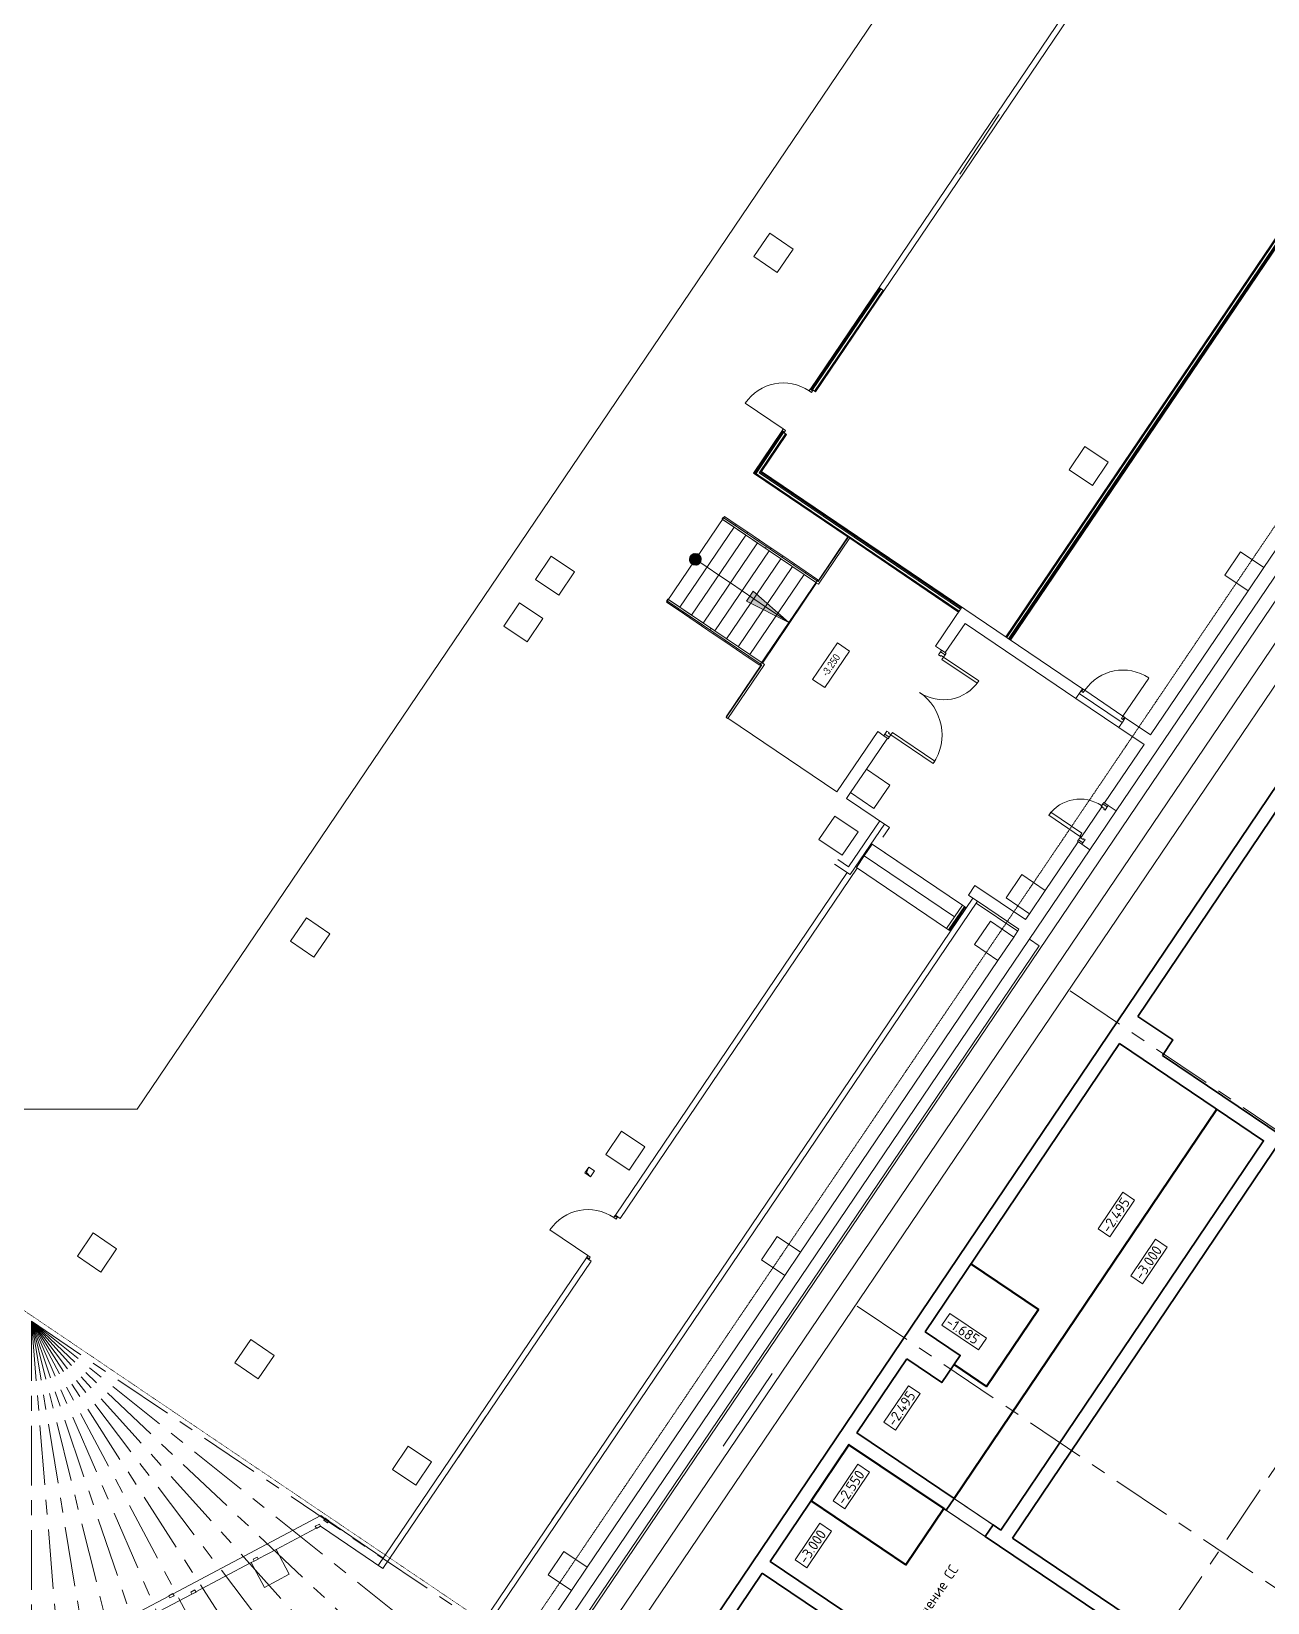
# Model space of a CAD drawing. Header units: millimetres. Extents: x -813692 to 807431, y 0 to 1813163.
# Drawn here: x 1291 to 27606, y 877884 to 911334 of the extents above; entities that cross this region are included whole.
import ezdxf

# ---------------------------------------------------------------- set-up
doc = ezdxf.new("R2010")
doc.units = ezdxf.units.MM
for name, pattern in [('__Линия сетки__ш12_5 п3_0 ш3_0 п3_0_', [21.5, 12.5, -3, 3, -3]), ('KRST_Пунктир__т0_0 п1_0_', [1, 0, -1]), ('Линия сетки', [22.225, 12.7, -3.175, 3.175, -3.175])]:
    doc.linetypes.add(name, pattern=pattern)
for name, color, linetype, lineweight in [('A-ANNO-DIMS', 7, 'Continuous', 9), ('KR_0.2', 252, 'Continuous', 20), ('KR_0.35', 252, 'Continuous', 35), ('S-GRID', 252, 'Continuous', 9), ('АР_монолит', 252, 'Continuous', 50), ('АР_Отметка на плане', 252, 'Continuous', 15), ('АР_Площади', 252, 'Continuous', 0), ('АР_тонкая линия', 252, 'Continuous', 5)]:
    doc.layers.add(name, color=color, linetype=linetype, lineweight=lineweight)
doc.layers.add('АР_названия помещений', color=252, linetype='Continuous', lineweight=5, plot=False)
doc.styles.add('Arial Narrow_1', font='ARIALN.TTF', dxfattribs={"height": 1250})
doc.styles.add('GOST 2.304', font='')
doc.styles.get('GOST 2.304').set_extended_font_data('GOST Common')
doc.dimstyles.new('М-200', dxfattribs={"dimtxt": 400, "dimasz": 160, "dimexe": 200, "dimexo": 400, "dimgap": 50, "dimtad": 1, "dimdec": 0, "dimzin": 0, "dimdsep": 46, "dimtxsty": 'GOST 2.304', "dimblk": 'ARCHTICK', "dimcen": 180, "dimdle": 200, "dimadec": 0, "dimazin": 0, "dimtfac": 1, "dimtdec": 0, "dimtmove": 1, "dimatfit": 0, "dimfxl": 1, "dimtolj": 1, "dimtzin": 0, "dimarcsym": 0})

# ---------------------------------------------------------------- blocks, each defined once
blk = doc.blocks.new('КР_подвал')
at = {"layer": 'KR_0.2', "ltscale": 200}
blk.add_lwpolyline([(258955, 95661), (259123, 95910), (258294, 96469), (258126, 96220)], close=True, dxfattribs=at)
at = {"layer": 'KR_0.35', "ltscale": 200}
for points in [[(251583, 91527), (307390, 174265), (377983, 126649), (322176, 43911)], [(262205, 106737), (266343, 112872)], [(262727, 105903), (262951, 106234), (262205, 106737)], [(257675, 100022), (261813, 106157)], [(261813, 106157), (264881, 104088), (259289, 95798)], [(262727, 105903), (265297, 104169), (259538, 95630)], [(257284, 99442), (258030, 98939), (258421, 99519), (257675, 100022)], [(256221, 97867), (257284, 99442)], [(258294, 96469), (256221, 97867)], [(254376, 95131), (256054, 97618)], [(258126, 96220), (256054, 97618)], [(258126, 96220), (258294, 96469)], [(258955, 95661), (259123, 95910)], [(259289, 95798), (259123, 95910)], [(284780, 78242), (258955, 95661)], [(284699, 78659), (259538, 95630)], [(283102, 75755), (254376, 95131)], [(252027, 91649), (254208, 94882)], [(282686, 75674), (254208, 94882)]]:
    blk.add_lwpolyline(points, dxfattribs=at)
blk = doc.blocks.new('_ArchTick')
at = {"color": 0, "linetype": 'ByBlock', "const_width": 0.15}
blk.add_lwpolyline([(-0.5, -0.5), (0.5, 0.5)], dxfattribs=at)
blk = doc.blocks.new('*D37')
at = {"layer": 'A-ANNO-DIMS', "color": 0, "lineweight": -2, "transparency": 16777216}
blk.add_arc((-165704, -113339), 106465, 270, 274.66778, dxfattribs=at)
at = {"layer": 'Defpoints', "color": 0, "lineweight": 30, "transparency": 16777216}
for p in [(-165704, -113309), (-157528, -213470), (-162813, -219765), (-165704, -221903), (-156842, -221869)]:
    blk.add_point(p, dxfattribs=at)
at = {"layer": 'A-ANNO-DIMS', "color": 0, "lineweight": -2, "transparency": 16777216, "xscale": 160, "yscale": 160, "zscale": 160}
for p, rotation in [((-157040, -219451), 4.667781768333468), ((-165704, -219804), 179.9999981265246)]:
    blk.add_blockref('_ArchTick', p, dxfattribs=dict(at, rotation=rotation))
at = {"layer": 'A-ANNO-DIMS', "color": 0, "transparency": 16777216, "insert": (-161380, -219426), "char_height": 400, "attachment_point": 5, "rotation": 2.3339, "style": 'GOST 2.304'}
blk.add_mtext('\\A1;4,7%%D', dxfattribs=at)
blk = doc.blocks.new('*D38')
at = {"layer": 'A-ANNO-DIMS', "color": 0, "lineweight": -2, "transparency": 16777216}
blk.add_arc((-165704, -113309), 107894, 270, 326, dxfattribs=at)
at = {"layer": 'Defpoints', "color": 0, "lineweight": 30, "transparency": 16777216}
for p in [(-165704, -113309), (-165704, -113309), (-75741, -173990), (-131171, -215528), (-165704, -221903)]:
    blk.add_point(p, dxfattribs=at)
at = {"layer": 'A-ANNO-DIMS', "color": 0, "lineweight": -2, "transparency": 16777216, "xscale": 160, "yscale": 160, "zscale": 160}
for p, rotation in [((-76255, -173643), 55.99999895826774), ((-165704, -221203), 179.9999981265246)]:
    blk.add_blockref('_ArchTick', p, dxfattribs=dict(at, rotation=rotation))
at = {"layer": 'A-ANNO-DIMS', "color": 0, "transparency": 16777216, "insert": (-114300, -207822), "char_height": 400, "attachment_point": 5, "rotation": 28.5412, "style": 'GOST 2.304'}
blk.add_mtext('\\A1;56,0%%D', dxfattribs=at)
blk = doc.blocks.new('*D39')
at = {"layer": 'A-ANNO-DIMS', "color": 0, "lineweight": -2, "transparency": 16777216}
blk.add_arc((-165704, -113309), 106494, 274.6665, 279.33333, dxfattribs=at)
at = {"layer": 'Defpoints', "color": 0, "lineweight": 30, "transparency": 16777216}
for p in [(-165704, -113309), (-165704, -113309), (-154162, -219176), (-148206, -219775), (-156926, -220846)]:
    blk.add_point(p, dxfattribs=at)
at = {"layer": 'A-ANNO-DIMS', "color": 0, "lineweight": -2, "transparency": 16777216, "xscale": 160, "yscale": 160, "zscale": 160}
for p, rotation in [((-148433, -218394), 9.333331532277462), ((-157040, -219450), 184.6664974859518)]:
    blk.add_blockref('_ArchTick', p, dxfattribs=dict(at, rotation=rotation))
at = {"layer": 'A-ANNO-DIMS', "color": 0, "transparency": 16777216, "insert": (-152761, -218722), "char_height": 400, "attachment_point": 5, "rotation": 6.9999, "style": 'GOST 2.304'}
blk.add_mtext('\\A1;4,7%%D', dxfattribs=at)
blk = doc.blocks.new('*D40')
at = {"layer": 'A-ANNO-DIMS', "color": 0, "lineweight": -2, "transparency": 16777216}
blk.add_arc((-165704, -113309), 106494, 279.33333, 283.99999, dxfattribs=at)
at = {"layer": 'Defpoints', "color": 0, "lineweight": 30, "transparency": 16777216}
for p in [(-165704, -113309), (-165704, -113309), (-145586, -217886), (-139433, -218678), (-148206, -219775)]:
    blk.add_point(p, dxfattribs=at)
at = {"layer": 'A-ANNO-DIMS', "color": 0, "lineweight": -2, "transparency": 16777216, "xscale": 160, "yscale": 160, "zscale": 160}
for p, rotation in [((-139941, -216640), 13.99998721221672), ((-148433, -218394), 189.3333315322774)]:
    blk.add_blockref('_ArchTick', p, dxfattribs=dict(at, rotation=rotation))
at = {"layer": 'A-ANNO-DIMS', "color": 0, "transparency": 16777216, "insert": (-144227, -217319), "char_height": 400, "attachment_point": 5, "rotation": 11.6667, "style": 'GOST 2.304'}
blk.add_mtext('\\A1;4,7%%D', dxfattribs=at)
blk = doc.blocks.new('*D41')
at = {"layer": 'A-ANNO-DIMS', "color": 0, "lineweight": -2, "transparency": 16777216}
blk.add_arc((-165704, -113309), 106494, 283.99999, 288.66666, dxfattribs=at)
at = {"layer": 'Defpoints', "color": 0, "lineweight": 30, "transparency": 16777216}
for p in [(-165704, -113309), (-165704, -113309), (-131171, -215528), (-137145, -215903), (-139433, -218678)]:
    blk.add_point(p, dxfattribs=at)
at = {"layer": 'A-ANNO-DIMS', "color": 0, "lineweight": -2, "transparency": 16777216, "xscale": 160, "yscale": 160, "zscale": 160}
for p, rotation in [((-131619, -214202), 18.66666494358746), ((-139941, -216640), 193.9999872122168)]:
    blk.add_blockref('_ArchTick', p, dxfattribs=dict(at, rotation=rotation))
at = {"layer": 'A-ANNO-DIMS', "color": 0, "transparency": 16777216, "insert": (-135837, -215227), "char_height": 400, "attachment_point": 5, "rotation": 16.3333, "style": 'GOST 2.304'}
blk.add_mtext('\\A1;4,7%%D', dxfattribs=at)
blk = doc.blocks.new('*D42')
at = {"layer": 'A-ANNO-DIMS', "color": 0, "lineweight": -2, "transparency": 16777216}
blk.add_arc((-165704, -113309), 106494, 288.66666, 293.33333, dxfattribs=at)
at = {"layer": 'Defpoints', "color": 0, "lineweight": 30, "transparency": 16777216}
for p in [(-165704, -113309), (-165704, -113309), (-122969, -212379), (-128893, -213239), (-131171, -215528)]:
    blk.add_point(p, dxfattribs=at)
at = {"layer": 'A-ANNO-DIMS', "color": 0, "lineweight": -2, "transparency": 16777216, "xscale": 160, "yscale": 160, "zscale": 160}
for p, rotation in [((-123524, -211094), 23.3333316566568), ((-131619, -214202), 198.6666649435874)]:
    blk.add_blockref('_ArchTick', p, dxfattribs=dict(at, rotation=rotation))
at = {"layer": 'A-ANNO-DIMS', "color": 0, "transparency": 16777216, "insert": (-127644, -212459), "char_height": 400, "attachment_point": 5, "rotation": 21, "style": 'GOST 2.304'}
blk.add_mtext('\\A1;4,7%%D', dxfattribs=at)
blk = doc.blocks.new('*D43')
at = {"layer": 'A-ANNO-DIMS', "color": 0, "lineweight": -2, "transparency": 16777216}
blk.add_arc((-165704, -113309), 106494, 293.33333, 298, dxfattribs=at)
at = {"layer": 'Defpoints', "color": 0, "lineweight": 30, "transparency": 16777216}
for p in [(-165704, -113309), (-165704, -113309), (-115051, -208574), (-120885, -209913), (-122969, -212379)]:
    blk.add_point(p, dxfattribs=at)
at = {"layer": 'A-ANNO-DIMS', "color": 0, "lineweight": -2, "transparency": 16777216, "xscale": 160, "yscale": 160, "zscale": 160}
for p, rotation in [((-115708, -207338), 27.99999833436108), ((-123524, -211094), 203.3333316566568)]:
    blk.add_blockref('_ArchTick', p, dxfattribs=dict(at, rotation=rotation))
at = {"layer": 'A-ANNO-DIMS', "color": 0, "transparency": 16777216, "insert": (-119703, -209034), "char_height": 400, "attachment_point": 5, "rotation": 25.6667, "style": 'GOST 2.304'}
blk.add_mtext('\\A1;4,7%%D', dxfattribs=at)
blk = doc.blocks.new('*D44')
at = {"layer": 'A-ANNO-DIMS', "color": 0, "lineweight": -2, "transparency": 16777216}
blk.add_arc((-165704, -113309), 106494, 298, 302.66667, dxfattribs=at)
at = {"layer": 'Defpoints', "color": 0, "lineweight": 30, "transparency": 16777216}
for p in [(-165704, -113309), (-165704, -113309), (-107468, -204137), (-113174, -205946), (-115051, -208574)]:
    blk.add_point(p, dxfattribs=at)
at = {"layer": 'A-ANNO-DIMS', "color": 0, "lineweight": -2, "transparency": 16777216, "xscale": 160, "yscale": 160, "zscale": 160}
for p, rotation in [((-108223, -202959), 32.66666510967951), ((-115708, -207338), 207.9999983343615)]:
    blk.add_blockref('_ArchTick', p, dxfattribs=dict(at, rotation=rotation))
at = {"layer": 'A-ANNO-DIMS', "color": 0, "transparency": 16777216, "insert": (-112068, -204974), "char_height": 400, "attachment_point": 5, "rotation": 30.3333, "style": 'GOST 2.304'}
blk.add_mtext('\\A1;4,7%%D', dxfattribs=at)
blk = doc.blocks.new('*D45')
at = {"layer": 'A-ANNO-DIMS', "color": 0, "lineweight": -2, "transparency": 16777216}
blk.add_arc((-165704, -113309), 106494, 302.66667, 307.33333, dxfattribs=at)
at = {"layer": 'Defpoints', "color": 0, "lineweight": 30, "transparency": 16777216}
for p in [(-165704, -113309), (-165704, -113309), (-100271, -199098), (-105811, -201365), (-107468, -204137)]:
    blk.add_point(p, dxfattribs=at)
at = {"layer": 'A-ANNO-DIMS', "color": 0, "lineweight": -2, "transparency": 16777216, "xscale": 160, "yscale": 160, "zscale": 160}
for p, rotation in [((-101120, -197985), 37.33333173698986), ((-108223, -202959), 212.6666651096795)]:
    blk.add_blockref('_ArchTick', p, dxfattribs=dict(at, rotation=rotation))
at = {"layer": 'A-ANNO-DIMS', "color": 0, "transparency": 16777216, "insert": (-104788, -200307), "char_height": 400, "attachment_point": 5, "rotation": 35, "style": 'GOST 2.304'}
blk.add_mtext('\\A1;4,7%%D', dxfattribs=at)
blk = doc.blocks.new('*D46')
at = {"layer": 'A-ANNO-DIMS', "color": 0, "lineweight": -2, "transparency": 16777216}
blk.add_arc((-165704, -113309), 106494, 307.33333, 312, dxfattribs=at)
at = {"layer": 'Defpoints', "color": 0, "lineweight": 30, "transparency": 16777216}
for p in [(-165704, -113309), (-165704, -113309), (-93508, -193490), (-98845, -196201), (-100271, -199098)]:
    blk.add_point(p, dxfattribs=at)
at = {"layer": 'A-ANNO-DIMS', "color": 0, "lineweight": -2, "transparency": 16777216, "xscale": 160, "yscale": 160, "zscale": 160}
for p, rotation in [((-94445, -192450), 41.99999836810284), ((-101120, -197985), 217.3333317369898)]:
    blk.add_blockref('_ArchTick', p, dxfattribs=dict(at, rotation=rotation))
at = {"layer": 'A-ANNO-DIMS', "color": 0, "transparency": 16777216, "insert": (-97912, -195062), "char_height": 400, "attachment_point": 5, "rotation": 39.6667, "style": 'GOST 2.304'}
blk.add_mtext('\\A1;4,7%%D', dxfattribs=at)
blk = doc.blocks.new('*D47')
at = {"layer": 'A-ANNO-DIMS', "color": 0, "lineweight": -2, "transparency": 16777216}
blk.add_arc((-165704, -113309), 106494, 312, 316.66666, dxfattribs=at)
at = {"layer": 'Defpoints', "color": 0, "lineweight": 30, "transparency": 16777216}
for p in [(-165704, -113309), (-165704, -113309), (-87224, -187351), (-92323, -190486), (-93508, -193490)]:
    blk.add_point(p, dxfattribs=at)
at = {"layer": 'A-ANNO-DIMS', "color": 0, "lineweight": -2, "transparency": 16777216, "xscale": 160, "yscale": 160, "zscale": 160}
for p, rotation in [((-88243, -186390), 46.66666499206922), ((-94445, -192450), 221.9999983681029)]:
    blk.add_blockref('_ArchTick', p, dxfattribs=dict(at, rotation=rotation))
at = {"layer": 'A-ANNO-DIMS', "color": 0, "transparency": 16777216, "insert": (-91485, -189276), "char_height": 400, "attachment_point": 5, "rotation": 44.3333, "style": 'GOST 2.304'}
blk.add_mtext('\\A1;4,7%%D', dxfattribs=at)
blk = doc.blocks.new('*D48')
at = {"layer": 'A-ANNO-DIMS', "color": 0, "lineweight": -2, "transparency": 16777216}
blk.add_arc((-165704, -113309), 106494, 316.66666, 321.33333, dxfattribs=at)
at = {"layer": 'Defpoints', "color": 0, "lineweight": 30, "transparency": 16777216}
for p in [(-165704, -113309), (-165704, -113309), (-81461, -180720), (-86287, -184260), (-87224, -187351)]:
    blk.add_point(p, dxfattribs=at)
at = {"layer": 'A-ANNO-DIMS', "color": 0, "lineweight": -2, "transparency": 16777216, "xscale": 160, "yscale": 160, "zscale": 160}
for p, rotation in [((-82554, -179846), 51.33333154678699), ((-88243, -186390), 226.6666649920691)]:
    blk.add_blockref('_ArchTick', p, dxfattribs=dict(at, rotation=rotation))
at = {"layer": 'A-ANNO-DIMS', "color": 0, "transparency": 16777216, "insert": (-85550, -182985), "char_height": 400, "attachment_point": 5, "rotation": 49, "style": 'GOST 2.304'}
blk.add_mtext('\\A1;4,7%%D', dxfattribs=at)
blk = doc.blocks.new('*D49')
at = {"layer": 'A-ANNO-DIMS', "color": 0, "lineweight": -2, "transparency": 16777216}
blk.add_arc((-165704, -113309), 106487, 321.33333, 326, dxfattribs=at)
at = {"layer": 'Defpoints', "color": 0, "lineweight": 30, "transparency": 16777216}
for p in [(-165704, -113309), (-165704, -113309), (-75741, -173990), (-80784, -177559), (-81461, -180720)]:
    blk.add_point(p, dxfattribs=at)
at = {"layer": 'A-ANNO-DIMS', "color": 0, "lineweight": -2, "transparency": 16777216, "xscale": 160, "yscale": 160, "zscale": 160}
for p, rotation in [((-77422, -172856), 55.99999895826774), ((-82560, -179841), 231.333331546787)]:
    blk.add_blockref('_ArchTick', p, dxfattribs=dict(at, rotation=rotation))
at = {"layer": 'A-ANNO-DIMS', "color": 0, "transparency": 16777216, "insert": (-80153, -176229), "char_height": 400, "attachment_point": 5, "rotation": 53.6667, "style": 'GOST 2.304'}
blk.add_mtext('\\A1;4,7%%D', dxfattribs=at)
blk = doc.blocks.new('Оси200')
at = {"layer": 'S-GRID', "linetype": 'Линия сетки', "ltscale": 100}
for p, q in [((-92818.9, -33139.6), (-152775.7, -122029.4)), ((-86103.7, -37669.1), (-146060.5, -126558.8)), ((-143593.3, -106269.8), (-65564, -158901.3)), ((-148122.8, -112985.1), (-70093.4, -165616.5)), ((-165703.8, -113309.3), (-156868.7, -221543.3)), ((-165703.8, -113309.3), (-148092.2, -220465.7)), ((-165703.8, -113309.3), (-139432.5, -218677.6)), ((-165703.8, -113309.3), (-130947, -216190.9)), ((-165703.8, -113309.3), (-122691.9, -213022.1)), ((-165703.8, -113309.3), (-114722, -209192.1)), ((-165703.8, -113309.3), (-107090.1, -204726.5)), ((-165703.8, -113309.3), (-99846.8, -199654.7)), ((-165703.8, -113309.3), (-93040.2, -194010.4)), ((-165703.8, -113309.3), (-86715.3, -187831)), ((-165703.8, -113309.3), (-80914.2, -181157.6)), ((-165703.8, -113309.3), (-75741.3, -173989.8))]:
    blk.add_line(p, q, dxfattribs=at)
blk.add_lwpolyline([(-165703.8, -113309.3), (-165703.8, -221903.3)], dxfattribs=at)
at = {"layer": 'A-ANNO-DIMS'}
dim = blk.add_angular_dim_2l(base=(-162813, -219764.7), line1=((-157528.2, -213470.2), (-156842.4, -221869.2)), line2=((-165703.8, -113309.3), (-165703.8, -221903.3)), text='4,7%%D', dimstyle='М-200', override={"dimadec": 2}, dxfattribs=at)
dim.commit()
dim.dimension.update_dxf_attribs({"geometry": '*D37', "text_midpoint": (-161380, -219425.8)})
dim = blk.add_angular_dim_2l(base=(-131171, -215527.9), line1=((-165703.8, -113309.3), (-75741.3, -173989.8)), line2=((-165703.8, -113309.3), (-165703.8, -221903.3)), text='56,0%%D', dimstyle='М-200', override={"dimadec": 2, "dimtmove": 2}, dxfattribs=at)
dim.commit()
dim.dimension.update_dxf_attribs({"geometry": '*D38', "text_midpoint": (-114299.5, -207822), "dimtype": 130})
for base, line1, line2, picture, middle in [((-154161.6, -219176.1), ((-165703.8, -113309.3), (-148205.7, -219775.1)), ((-165703.8, -113309.3), (-156926, -220845.8)), '*D39', (-152760.9, -218721.9)), ((-145586.5, -217886.1), ((-165703.8, -113309.3), (-139432.5, -218677.6)), ((-165703.8, -113309.3), (-148205.7, -219775.1)), '*D40', (-144227.4, -217319.4)), ((-137145, -215902.7), ((-165703.8, -113309.3), (-131171, -215527.9)), ((-165703.8, -113309.3), (-139432.5, -218677.6)), '*D41', (-135836.5, -215227.3)), ((-128892.8, -213239.1), ((-165703.8, -113309.3), (-122969.1, -212379.5)), ((-165703.8, -113309.3), (-131171, -215527.9)), '*D42', (-127643.6, -212459.4)), ((-120884.7, -209912.9), ((-165703.8, -113309.3), (-115050.5, -208574.2)), ((-165703.8, -113309.3), (-122969.1, -212379.5)), '*D43', (-119703.1, -209034.2)), ((-113173.7, -205946.2), ((-165703.8, -113309.3), (-107467.8, -204137.3)), ((-165703.8, -113309.3), (-115050.5, -208574.2)), '*D44', (-112067.5, -204974.3)), ((-105811, -201365.3), ((-165703.8, -113309.3), (-100271.2, -199098.2)), ((-165703.8, -113309.3), (-107467.8, -204137.3)), '*D45', (-104787.6, -200306.6)), ((-98845.5, -196200.6), ((-165703.8, -113309.3), (-93508.5, -193490.3)), ((-165703.8, -113309.3), (-100271.2, -199098.2)), '*D46', (-97911.5, -195062.2)), ((-92323.2, -190486.3), ((-165703.8, -113309.3), (-87224.4, -187350.8)), ((-165703.8, -113309.3), (-93508.5, -193490.3)), '*D47', (-91485, -189275.7)), ((-86287.4, -184260.3), ((-165703.8, -113309.3), (-81460.6, -180720.4)), ((-165703.8, -113309.3), (-87224.4, -187350.8)), '*D48', (-85550.5, -182985.5)), ((-80784.1, -177559.5), ((-165703.8, -113309.3), (-75741.3, -173989.8)), ((-165703.8, -113309.3), (-81460.6, -180720.4)), '*D49', (-80153.4, -176229))]:
    dim = blk.add_angular_dim_2l(base=base, line1=line1, line2=line2, text='4,7%%D', dimstyle='М-200', dxfattribs=at)
    dim.commit()
    dim.dimension.update_dxf_attribs({"geometry": picture, "text_midpoint": middle})

msp = doc.modelspace()

# ---------------------------------------------------------------- hatches: boundary and pattern name
at = {"layer": 'АР_тонкая линия'}
h = msp.add_hatch(dxfattribs=at)
h.set_pattern_fill('FP_848', color=256, angle=55.91415, style=0, pattern_type=2)
h.set_pattern_definition([(100.91415, (15682.4, 746451.3), (-490.956, -94.669), []), (190.91415, (15682.4, 746451.3), (94.669, -490.956), [])])
h.paths.add_polyline_path([(17929.5, 903697.5), (17879.8, 903731.1), (17868.6, 903714.5), (17918.3, 903680.9)], flags=0)
h.paths.add_polyline_path([(17324.2, 902803), (17274.5, 902836.7), (17263.3, 902820.1), (17313, 902786.5)], flags=0)
h = msp.add_hatch(color=256, dxfattribs=at)
edge = h.paths.add_edge_path(flags=0)
edge.add_arc((15425.7, 900095.5), 125, 55.91415, 415.91415)
for points in [[(15529.2, 900025.4), (15548.4, 900119.2), (15495.7, 900199), (15402, 900218.2), (15322.1, 900165.6), (15302.9, 900071.8), (15355.6, 899992), (15449.3, 899972.8)], [(17413.3, 898750.5), (16658.9, 899419.9), (16511.3, 899201.9)]]:
    msp.add_hatch(color=256, dxfattribs=at).paths.add_polyline_path(points, flags=0)
h = msp.add_hatch(dxfattribs=at)
h.set_pattern_fill('FP_839', color=256, angle=55.91415, style=0, pattern_type=2)
h.set_pattern_definition([(100.91415, (15682.4, 746451.3), (-343.6692, -66.2683), []), (190.91415, (15682.4, 746451.3), (66.2683, -343.6692), [])])
h.paths.add_polyline_path([(20762.8, 898097.5), (20667.6, 898161.9), (20645.2, 898128.8), (20740.4, 898064.4)], flags=0)
h.paths.add_polyline_path([(19529.9, 896275.5), (19552.3, 896308.6), (19457.1, 896373), (19434.6, 896339.9), (19513.3, 896286.7)], flags=0)
h = msp.add_hatch(dxfattribs=at)
h.set_pattern_fill('FP_838', color=256, angle=55.91415, style=0, pattern_type=2)
h.set_pattern_definition([(100.91415, (15682.4, 746451.3), (-490.956, -94.669), []), (190.91415, (15682.4, 746451.3), (94.669, -490.956), [])])
h.paths.add_polyline_path([(13771.7, 886097.7), (13722, 886131.4), (13710.8, 886114.8), (13760.5, 886081.2)], flags=0)
h.paths.add_polyline_path([(13166.4, 885203.3), (13116.7, 885236.9), (13105.5, 885220.3), (13155.2, 885186.7)], flags=0)

# ---------------------------------------------------------------- linework, layer by layer
at = {"layer": 'АР_монолит', "ltscale": 0.5}
for points in [[(20935.4, 880096.5), (26525.1, 888388.1)], [(20931.4, 882951.9), (21623.6, 882485), (22728, 884122.4), (21289.7, 885092.5)], [(17889.7, 880051.8), (18694.9, 881245.6), (20713.6, 879884), (19908.4, 878690.2), (17889.7, 880051.8)]]:
    msp.add_lwpolyline(points, dxfattribs=at)
at = {"layer": 'АР_Отметка на плане'}
for points in [[(23998.8, 885839.2), (24524.3, 886618.3), (24772.4, 886450.9), (24246.9, 885671.8)], [(24697.4, 884840.2), (25222.9, 885619.3), (25471, 885452), (24945.5, 884672.9)], [(20840.9, 884037.4), (21620, 883511.9), (21452.6, 883263.8), (20673.6, 883789.2)], [(19433.9, 881721.3), (19959.4, 882500.3), (20207.5, 882333), (19682, 881553.9)], [(18360.7, 880049.5), (18886.2, 880828.6), (19134.3, 880661.3), (18608.8, 879882.2)], [(17550, 878792.5), (18075.5, 879571.6), (18323.6, 879404.2), (17798.1, 878625.2)]]:
    msp.add_lwpolyline(points, close=True, dxfattribs=at)
at = {"layer": 'АР_Площади', "ltscale": 0.5}
for points in [[(21930.2, 879425.5), (18862.6, 881494.4), (19925.1, 883069.5), (20671.2, 882566.3), (21062.7, 883146.6), (20316.7, 883650), (24454.6, 889784.7), (27522.2, 887715.9), (21930.7, 879425.2)], [(24912.5, 877051.5), (23235.8, 874564.4), (17017.5, 878758.7), (18694.9, 881245.6), (24912.5, 877051.5)]]:
    msp.add_lwpolyline(points, dxfattribs=at)
at = {"layer": 'АР_тонкая линия'}
for p, q in [((3541.9, 888386.5), (68530.8, 984425.9)), ((22114.2, 898390.5), (69877.2, 968973.7)), ((22124.6, 898383.5), (69880.6, 968956.4)), ((22134.9, 898376.5), (69883.9, 968939)), ((22093.5, 898404.5), (67628.8, 965695.6)), ((24384.1, 894741.4), (70712.4, 963204.5)), ((69585, 961003.1), (12347.9, 876419.2)), ((69718.9, 960308.8), (12762, 876139)), ((69852.8, 959614.5), (13176.1, 875858.7)), ((22031.4, 898446.5), (61640.1, 956979.5)), ((22041.7, 898439.5), (61657.4, 956982.8)), ((22052.1, 898432.5), (61674.8, 956986.2)), ((19336.9, 905884.4), (23260, 911681.8)), ((23363.5, 911611.8), (19440.5, 905814.4)), ((21893.5, 909566.3), (21056.8, 908293.6)), ((17008.2, 907037.7), (16671.9, 906540.8)), ((17505.1, 906701.4), (17008.2, 907037.7)), ((16671.9, 906540.8), (17168.8, 906204.5)), ((17168.8, 906204.5), (17505.1, 906701.4)), ((27526.3, 899920.2), (31841.6, 906297.3)), ((17879.8, 903731.1), (19336.9, 905884.4)), ((19347.3, 905877.4), (17890.1, 903724.1)), ((19357.6, 905870.4), (17900.5, 903717.1)), ((19378.3, 905856.4), (17921.2, 903703.1)), ((19440.5, 905814.4), (19336.9, 905884.4)), ((19419.7, 905828.4), (17962.6, 903675.1)), ((19430.1, 905821.4), (17973, 903668.1)), ((17983.3, 903661.1), (19440.5, 905814.4)), ((17846.2, 903681.4), (17879.8, 903731.1)), ((17868.6, 903714.5), (17846.2, 903681.4)), ((17846.2, 903681.4), (17895.9, 903647.8)), ((17879.8, 903731.1), (17868.6, 903714.5)), ((17918.3, 903680.9), (17868.6, 903714.5)), ((17868.6, 903714.5), (17918.3, 903680.9)), ((17983.3, 903661.1), (17879.8, 903731.1)), ((17895.9, 903647.8), (17918.3, 903680.9)), ((17918.3, 903680.9), (17929.5, 903697.5)), ((17296.9, 902869.8), (16485.3, 903419)), ((17296.9, 902869.8), (17263.3, 902820.1)), ((17274.5, 902836.7), (17263.3, 902820.1)), ((17296.9, 902869.8), (17274.5, 902836.7)), ((17274.5, 902836.7), (17324.2, 902803)), ((17324.2, 902803), (17274.5, 902836.7)), ((17346.6, 902836.2), (17296.9, 902869.8)), ((17324.2, 902803), (17346.6, 902836.2)), ((16660.9, 901929.8), (17263.3, 902820.1)), ((17273.7, 902813.1), (16678.2, 901933.1)), ((17284, 902806.1), (16695.6, 901936.5)), ((17304.7, 902792.1), (16716.3, 901922.5)), ((16785.7, 901935.8), (17346.1, 902764)), ((17356.5, 902757), (16817.1, 901959.9)), ((16834.4, 901963.2), (17366.8, 902750)), ((17366.8, 902750), (17263.3, 902820.1)), ((17313, 902786.5), (17324.2, 902803)), ((23716.6, 902498.2), (23380.3, 902001.2)), ((24213.5, 902161.9), (23716.6, 902498.2)), ((18677.5, 900565.1), (16660.9, 901929.8)), ((21036.6, 898983.8), (16678.2, 901933.1)), ((16778.4, 901880.4), (16695.6, 901936.5)), ((21043.6, 898994.2), (16778.4, 901880.4)), ((21071.6, 899035.6), (16785.7, 901935.8)), ((21085.6, 899056.3), (16799.7, 901956.6)), ((21092.6, 899066.7), (16817.1, 901959.9)), ((16834.4, 901963.2), (23667.1, 897339.7)), ((23380.3, 902001.2), (23877.2, 901665)), ((23877.2, 901665), (24213.5, 902161.9)), ((16042.1, 901006.5), (14809.2, 899184.5)), ((16042.1, 901006.5), (14809.2, 899184.5)), ((16017, 900987.3), (15994.6, 900954.2)), ((15994.6, 900954.2), (15995, 900953.9)), ((15995, 900953.9), (16017.4, 900987)), ((16017.4, 900987), (15995, 900953.9)), ((15995, 900953.9), (16010, 900943.8)), ((16010, 900943.8), (17983.5, 899608.3)), ((16017, 900987.3), (16017.4, 900987)), ((16017.4, 900987), (16032.4, 900976.9)), ((16017.4, 900938.7), (16951, 900307)), ((16032.4, 900976.9), (18005.9, 899641.4)), ((16973.4, 900340.1), (16039.8, 900971.9)), ((16042.1, 901006.5), (16290.6, 900838.4)), ((16290.6, 900838.4), (16273.8, 900813.5)), ((16290.6, 900838.4), (16273.8, 900813.5)), ((16290.6, 900838.4), (16539.1, 900670.3)), ((16251.4, 900780.4), (15096.9, 899074.3)), ((16251.4, 900780.4), (15096.9, 899074.3)), ((16499.8, 900612.3), (15345.3, 898906.2)), ((16499.8, 900612.3), (15345.3, 898906.2)), ((16539.1, 900670.3), (16522.2, 900645.4)), ((16539.1, 900670.3), (16522.2, 900645.4)), ((16539.1, 900670.3), (16787.5, 900502.1)), ((16787.5, 900502.1), (16770.7, 900477.3)), ((16787.5, 900502.1), (16770.7, 900477.3)), ((16787.5, 900502.1), (17036, 900334)), ((18669.2, 900570.7), (18029.6, 899625.4)), ((18037.8, 899619.8), (18683.1, 900573.4)), ((18048.6, 899564.3), (18716.2, 900551)), ((18683.1, 900573.4), (18716.2, 900551)), ((21029.6, 898973.5), (18710.6, 900542.7)), ((12356.6, 900163.6), (12020.3, 899666.7)), ((12853.5, 899827.4), (12356.6, 900163.6)), ((15322.1, 900165.6), (15302.9, 900071.8)), ((15402, 900218.2), (15322.1, 900165.6)), ((15495.7, 900199), (15402, 900218.2)), ((15548.4, 900119.2), (15495.7, 900199)), ((16748.3, 900444.2), (15593.8, 898738.1)), ((16748.3, 900444.2), (15593.8, 898738.1)), ((16996.7, 900276), (15842.2, 898569.9)), ((16996.7, 900276), (15842.2, 898569.9)), ((17036, 900334), (17019.2, 900309.2)), ((17036, 900334), (17019.2, 900309.2)), ((17036, 900334), (17284.4, 900165.9)), ((17284.4, 900165.9), (17267.6, 900141)), ((17284.4, 900165.9), (17267.6, 900141)), ((17284.4, 900165.9), (17532.9, 899997.7)), ((27029.4, 900256.4), (26693.1, 899759.5)), ((27526.3, 899920.2), (27029.4, 900256.4)), ((12517.2, 899330.4), (12853.5, 899827.4)), ((15302.9, 900071.8), (15355.6, 899992)), ((15355.6, 899992), (15449.3, 899972.8)), ((15425.7, 900095.5), (15674.1, 899927.4)), ((15449.3, 899972.8), (15529.2, 900025.4)), ((15529.2, 900025.4), (15548.4, 900119.2)), ((15674.1, 899927.4), (15922.6, 899759.2)), ((17245.2, 900107.9), (16090.7, 898401.8)), ((17245.2, 900107.9), (16090.7, 898401.8)), ((17493.7, 899939.8), (16339.2, 898233.7)), ((17493.7, 899939.8), (16339.2, 898233.7)), ((17532.9, 899997.7), (17516.1, 899972.9)), ((17532.9, 899997.7), (17516.1, 899972.9)), ((17532.9, 899997.7), (17781.3, 899829.6)), ((17781.3, 899829.6), (17764.5, 899804.8)), ((17781.3, 899829.6), (17764.5, 899804.8)), ((17781.3, 899829.6), (18029.8, 899661.5)), ((27190, 899423.2), (27526.3, 899920.2)), ((12020.3, 899666.7), (12517.2, 899330.4)), ((15922.6, 899759.2), (16171, 899591.1)), ((16171, 899591.1), (16419.5, 899423)), ((17742.1, 899771.6), (16587.6, 898065.5)), ((17742.1, 899771.6), (16587.6, 898065.5)), ((18029.8, 899661.5), (16796.9, 897839.4)), ((18007.1, 899592.3), (16852.6, 897886.2)), ((17983.5, 899608.3), (17998.5, 899598.1)), ((17998.5, 899598.1), (18048.6, 899564.3)), ((18005.9, 899641.4), (18020.9, 899631.3)), ((18020.9, 899631.3), (18037.8, 899619.8)), ((26693.1, 899759.5), (27190, 899423.2)), ((11684, 899169.8), (11347.8, 898672.9)), ((12181, 898833.5), (11684, 899169.8)), ((14809.2, 899184.5), (15057.6, 899016.4)), ((14840.1, 899248.1), (14817.7, 899214.9)), ((14817.7, 899214.9), (14818.1, 899214.7)), ((14818.1, 899214.7), (14840.5, 899247.8)), ((14840.5, 899247.8), (14818.1, 899214.7)), ((14818.1, 899214.7), (14833.1, 899204.5)), ((14833.1, 899204.5), (16806.6, 897869.1)), ((14840.1, 899248.1), (14840.5, 899247.8)), ((14840.5, 899247.8), (14855.5, 899237.7)), ((14840.5, 899199.5), (15774, 898567.8)), ((14855.5, 899237.7), (16829, 897902.2)), ((15796.5, 898600.9), (14862.9, 899232.7)), ((16419.5, 899423), (16668, 899254.9)), ((16658.9, 899419.9), (16511.3, 899201.9)), ((16511.3, 899201.9), (17413.3, 898750.5)), ((17413.3, 898750.5), (16658.9, 899419.9)), ((16668, 899254.9), (16916.4, 899086.7)), ((25116.4, 896358.9), (27190, 899423.2)), ((11844.7, 898336.6), (12181, 898833.5)), ((15074.4, 899041.2), (15057.6, 899016.4)), ((15074.4, 899041.2), (15057.6, 899016.4)), ((15057.6, 899016.4), (15306.1, 898848.2)), ((15322.9, 898873.1), (15306.1, 898848.2)), ((15322.9, 898873.1), (15306.1, 898848.2)), ((15306.1, 898848.2), (15554.6, 898680.1)), ((16916.4, 899086.7), (17164.9, 898918.6)), ((17164.9, 898918.6), (17413.3, 898750.5)), ((21099.7, 899077), (20539.2, 898248.8)), ((11347.8, 898672.9), (11844.7, 898336.6)), ((15571.4, 898704.9), (15554.6, 898680.1)), ((15571.4, 898704.9), (15554.6, 898680.1)), ((15554.6, 898680.1), (15803, 898512)), ((15819.8, 898536.8), (15803, 898512)), ((15819.8, 898536.8), (15803, 898512)), ((15803, 898512), (16051.5, 898343.8)), ((21166.6, 898729.9), (20746.3, 898108.7)), ((21166.6, 898729.9), (23527, 897132.6)), ((16068.3, 898368.7), (16051.5, 898343.8)), ((16068.3, 898368.7), (16051.5, 898343.8)), ((16051.5, 898343.8), (16299.9, 898175.7)), ((16316.7, 898200.5), (16299.9, 898175.7)), ((16316.7, 898200.5), (16299.9, 898175.7)), ((16299.9, 898175.7), (16548.4, 898007.6)), ((17922, 897539.2), (18448.9, 898317.7)), ((18448.9, 898317.7), (18708.4, 898142.1)), ((20539.2, 898248.8), (20667.6, 898161.9)), ((20645.2, 898128.8), (20667.6, 898161.9)), ((20667.6, 898161.9), (20762.8, 898097.5)), ((16830.2, 897853.1), (16077.2, 896740.3)), ((16838.5, 897847.5), (16079.9, 896726.4)), ((16894.1, 897858.2), (16113, 896704)), ((16565.2, 898032.4), (16548.4, 898007.6)), ((16565.2, 898032.4), (16548.4, 898007.6)), ((16548.4, 898007.6), (16796.9, 897839.4)), ((16806.6, 897869.1), (16821.6, 897858.9)), ((16821.6, 897858.9), (16838.5, 897847.5)), ((16829, 897902.2), (16844, 897892.1)), ((16844, 897892.1), (16894.1, 897858.2)), ((18708.4, 898142.1), (18181.5, 897363.6)), ((20600.3, 898062.6), (20645.2, 898128.8)), ((20645.9, 898031.7), (20600.3, 898062.6)), ((20645.2, 898128.8), (20740.4, 898064.4)), ((20740.4, 898064.4), (20645.2, 898128.8)), ((20657.1, 898048.3), (20645.9, 898031.7)), ((20706.8, 898014.7), (20657.1, 898048.3)), ((20706.8, 898014.7), (20673.2, 897965)), ((20673.2, 897965), (21426.8, 897455)), ((20740.4, 898064.4), (20706.8, 898014.7)), ((21460.5, 897504.7), (20706.8, 898014.7)), ((20762.8, 898097.5), (20740.4, 898064.4)), ((18181.5, 897363.6), (17922, 897539.2)), ((21426.8, 897455), (21460.5, 897504.7)), ((24528.4, 896756.8), (25077.6, 897568.4)), ((23633.4, 897290), (23527, 897132.6)), ((24508, 896619.7), (23597, 897236.1)), ((23633.4, 897290), (23667.1, 897339.7)), ((23650, 897278.8), (23633.4, 897290)), ((23650, 897278.8), (23683.6, 897328.5)), ((23683.6, 897328.5), (23650, 897278.8)), ((23683.1, 897256.3), (23650, 897278.8)), ((23716.8, 897306), (23667.1, 897339.7)), ((23667.1, 897339.7), (23683.6, 897328.5)), ((23716.8, 897306), (23683.1, 897256.3)), ((23683.6, 897328.5), (23716.8, 897306)), ((23716.8, 897306), (24528.4, 896756.8)), ((24438, 896516.1), (23527, 897132.6)), ((16113, 896704), (16079.9, 896726.4)), ((18437.6, 895143.1), (16118.6, 896712.3)), ((24544.5, 896673.5), (24438, 896516.1)), ((24976.3, 896151.9), (24438, 896516.1)), ((24494.8, 896707.1), (24528.4, 896756.8)), ((24527.9, 896684.7), (24494.8, 896707.1)), ((24561.5, 896734.4), (24527.9, 896684.7)), ((24527.9, 896684.7), (24561.5, 896734.4)), ((24544.5, 896673.5), (24527.9, 896684.7)), ((24528.4, 896756.8), (24578.1, 896723.2)), ((24528.4, 896756.8), (24561.5, 896734.4)), ((24578.1, 896723.2), (24544.5, 896673.5)), ((24561.5, 896734.4), (24578.1, 896723.2)), ((25116.4, 896358.9), (24578.1, 896723.2)), ((18437.6, 895143.1), (19306.3, 896426.8)), ((19065, 895624.1), (19513.3, 896286.7)), ((19306.3, 896426.8), (19434.6, 896339.9)), ((19434.6, 896339.9), (19457.1, 896373)), ((19529.9, 896275.5), (19434.6, 896339.9)), ((19457.1, 896373), (19501.9, 896439.3)), ((19552.3, 896308.6), (19457.1, 896373)), ((19457.1, 896373), (19552.3, 896308.6)), ((19501.9, 896439.3), (19547.4, 896408.5)), ((19552.3, 896308.6), (19529.9, 896275.5)), ((19547.4, 896408.5), (19536.2, 896391.9)), ((19536.2, 896391.9), (19585.9, 896358.3)), ((19585.9, 896358.3), (19552.3, 896308.6)), ((19585.9, 896358.3), (19619.5, 896408)), ((20488.7, 895747.4), (19585.9, 896358.3)), ((19619.5, 896408), (20522.3, 895797.1)), ((24135.7, 894909.6), (24976.3, 896151.9)), ((19065, 895624.1), (18728.7, 895127.2)), ((19561.9, 895287.8), (19065, 895624.1)), ((20522.3, 895797.1), (20488.7, 895747.4)), ((19225.6, 894790.9), (19561.9, 895287.8)), ((18644.6, 895003), (18728.7, 895127.2)), ((19555.7, 894386.5), (18644.6, 895003)), ((18728.7, 895127.2), (19225.6, 894790.9)), ((23631.3, 894164.2), (24079.6, 894826.7)), ((24096.7, 894887.6), (24063.1, 894837.9)), ((24063.1, 894837.9), (24129.3, 894793.1)), ((24071.5, 894850.4), (24083.9, 894842)), ((24119.1, 894920.8), (24096.7, 894887.6)), ((24191.9, 894823.2), (24096.7, 894887.6)), ((24214.3, 894856.3), (24119.1, 894920.8)), ((24147.1, 894756.9), (24191.9, 894823.2)), ((24191.9, 894823.2), (24214.3, 894856.3)), ((24384.1, 894741.4), (24214.3, 894856.3)), ((18392.4, 894630.3), (18056.2, 894133.3)), ((18889.4, 894294), (18392.4, 894630.3)), ((18687.3, 893549.3), (19348.6, 894526.6)), ((22955.7, 894657.5), (22947.3, 894645.1)), ((22947.3, 894645.1), (23623.1, 894187.8)), ((22956.5, 894657), (22955.7, 894657.5)), ((22993, 894710.8), (22956.5, 894657)), ((23655.5, 894262.5), (22993, 894710.8)), ((24384.1, 894741.4), (23823.7, 893913.2)), ((24129.3, 894793.1), (24118.1, 894776.5)), ((24118.1, 894776.5), (24147.1, 894756.9)), ((18553.1, 893797.1), (18889.4, 894294)), ((19448, 894459.3), (18719.4, 893382.7)), ((19415.6, 894179.4), (19555.7, 894386.5)), ((23614.7, 894175.4), (23581.1, 894125.7)), ((23681, 894130.5), (23614.7, 894175.4)), ((23619.1, 894208.6), (23655.5, 894262.5)), ((23631.5, 894200.2), (23619.1, 894208.6)), ((23623.1, 894187.8), (23631.5, 894200.2)), ((23692.2, 894147.1), (23681, 894130.5)), ((23721.2, 894127.5), (23692.2, 894147.1)), ((23823.7, 893913.2), (11992.9, 876429.9)), ((18056.2, 894133.3), (18553.1, 893797.1)), ((19020.4, 893782.8), (19188.5, 894031.2)), ((19167.8, 894045.2), (21109.6, 892731.2)), ((19188.5, 894031.2), (21109.6, 892731.2)), ((22874.7, 893046.1), (23575.2, 894081.4)), ((23581.1, 894125.7), (23558.7, 894092.6)), ((23558.7, 894092.6), (23653.9, 894028.1)), ((23581.1, 894125.7), (23676.3, 894061.2)), ((23653.9, 894028.1), (23676.3, 894061.2)), ((23823.7, 893913.2), (23653.9, 894028.1)), ((23676.3, 894061.2), (23721.2, 894127.5)), ((13821.4, 886064.1), (18868.8, 893523.1)), ((18719.4, 893382.7), (18388.1, 893606.9)), ((18455.4, 893706.2), (18687.3, 893549.3)), ((18852.2, 893534.3), (19020.4, 893782.8)), ((18852.2, 893534.3), (20773.3, 892234.3)), ((18852.2, 893534.3), (20773.3, 892234.3)), ((19020.4, 893782.8), (20941.4, 892482.8)), ((19020.4, 893782.8), (20941.4, 892482.8)), ((18657.3, 893424.7), (13722, 886131.4)), ((21237.6, 892946.5), (21377.7, 893153.5)), ((21377.7, 893153.5), (22454.4, 892425)), ((22377.8, 893382.4), (22041.5, 892885.4)), ((22874.7, 893046.1), (22377.8, 893382.4)), ((10763, 877262.2), (21332.8, 892882)), ((21432.2, 892814.8), (10971.7, 877356.4)), ((21332.8, 892882), (21237.6, 892946.5)), ((21432.2, 892814.8), (21332.8, 892882)), ((22314.2, 892217.9), (21432.2, 892814.8)), ((22041.5, 892885.4), (22538.4, 892549.2)), ((22538.4, 892549.2), (22874.7, 893046.1)), ((20773.3, 892234.3), (21109.6, 892731.2)), ((20815.4, 892205.9), (21151.6, 892702.8)), ((21003.9, 892440.5), (21172, 892689)), ((21109.6, 892731.2), (21151.6, 892702.8)), ((21151.6, 892702.8), (21192.7, 892675)), ((21151.6, 892702.8), (21172, 892689)), ((21404.2, 892773.4), (22286.9, 892176)), ((22454.4, 892425), (22538.4, 892549.2)), ((7144.5, 892461.4), (6808.3, 891964.5)), ((7641.4, 892125.1), (7144.5, 892461.4)), ((20815.4, 892205.9), (20773.3, 892234.3)), ((20815.4, 892205.9), (20835.8, 892192.1)), ((20815.4, 892205.9), (20835.8, 892192.1)), ((20835.8, 892192.1), (21003.9, 892440.5)), ((20983.5, 892454.3), (21003.9, 892440.5)), ((20983.5, 892454.3), (21003.9, 892440.5)), ((21705.2, 892388.5), (21369, 891891.6)), ((22202.2, 892052.3), (21705.2, 892388.5)), ((22202.2, 892052.3), (22314.2, 892217.9)), ((6808.3, 891964.5), (7305.2, 891628.2)), ((7305.2, 891628.2), (7641.4, 892125.1)), ((22741.7, 891868.3), (12306.4, 876447.2)), ((21369, 891891.6), (21865.9, 891555.3)), ((21865.9, 891555.3), (22202.2, 892052.3)), ((22534.7, 892008.4), (22741.7, 891868.3)), ((17662.6, 885343.9), (21865.9, 891555.3)), ((-145034.3, 888370.4), (3541.9, 888386.5)), ((13852.9, 887921.9), (13516.7, 887424.9)), ((14349.8, 887585.6), (13852.9, 887921.9)), ((14013.6, 887088.7), (14349.8, 887585.6)), ((13154.3, 887157), (13070.2, 887032.8)), ((13154.3, 887157), (13070.2, 887032.8)), ((13154.3, 887157), (13104.9, 887039.5)), ((13104.9, 887039.5), (13154.3, 887157)), ((13278.5, 887073), (13154.3, 887157)), ((13278.5, 887073), (13154.3, 887157)), ((13516.7, 887424.9), (14013.6, 887088.7)), ((13070.2, 887032.8), (13194.4, 886948.7)), ((13070.2, 887032.8), (13194.4, 886948.7)), ((13104.9, 887039.5), (13194.4, 886948.7)), ((13194.4, 886948.7), (13104.9, 887039.5)), ((13194.4, 886948.7), (13278.5, 887073)), ((13194.4, 886948.7), (13278.5, 887073)), ((13688.4, 886081.7), (13722, 886131.4)), ((13710.8, 886114.8), (13688.4, 886081.7)), ((13722, 886131.4), (13710.8, 886114.8)), ((13760.5, 886081.2), (13710.8, 886114.8)), ((13710.8, 886114.8), (13760.5, 886081.2)), ((13771.7, 886097.7), (13722, 886131.4)), ((13139.1, 885270), (12327.5, 885819.3)), ((13688.4, 886081.7), (13738, 886048)), ((13738, 886048), (13760.5, 886081.2)), ((13760.5, 886081.2), (13771.7, 886097.7)), ((13821.4, 886064.1), (13771.7, 886097.7)), ((2605, 885753), (2268.7, 885256)), ((3101.9, 885416.7), (2605, 885753)), ((17165.7, 885680.1), (16829.5, 885183.2)), ((17662.6, 885343.9), (17165.7, 885680.1)), ((2268.7, 885256), (2765.7, 884919.8)), ((2765.7, 884919.8), (3101.9, 885416.7)), ((13105.5, 885220.3), (8676, 878674.5)), ((8775.4, 878607.2), (13204.9, 885153.1)), ((13139.1, 885270), (13105.5, 885220.3)), ((13116.7, 885236.9), (13105.5, 885220.3)), ((13105.5, 885220.3), (13155.2, 885186.7)), ((13139.1, 885270), (13116.7, 885236.9)), ((13116.7, 885236.9), (13166.4, 885203.3)), ((13166.4, 885203.3), (13116.7, 885236.9)), ((13188.8, 885236.4), (13139.1, 885270)), ((13155.2, 885186.7), (13166.4, 885203.3)), ((13204.9, 885153.1), (13155.2, 885186.7)), ((13166.4, 885203.3), (13188.8, 885236.4)), ((16829.5, 885183.2), (17326.4, 884846.9)), ((17326.4, 884846.9), (17662.6, 885343.9)), ((13123.1, 878635.4), (17326.4, 884846.9)), ((5959.2, 883483.2), (5622.9, 882986.3)), ((6456.1, 883146.9), (5959.2, 883483.2)), ((6119.9, 882650), (6456.1, 883146.9)), ((5622.9, 882986.3), (6119.9, 882650)), ((16017.6, 881217.1), (17061.9, 882760.3)), ((10383, 880982.9), (10960.4, 881836.3)), ((9313.4, 881213.4), (8977.1, 880716.5)), ((9810.3, 880877.2), (9313.4, 881213.4)), ((9474.1, 880380.3), (9810.3, 880877.2)), ((8977.1, 880716.5), (9474.1, 880380.3)), ((12370.7, 879637.9), (12948.1, 880491.2)), ((4305.7, 878069), (7448.9, 879734.2)), ((7354.9, 879469.4), (6499.9, 879016.4)), ((7422.2, 879556), (7333.8, 879509.2)), ((7422.2, 879556), (7333.8, 879509.2)), ((7333.8, 879509.2), (7357.2, 879465)), ((7333.8, 879509.2), (7357.7, 879464.1)), ((7357.2, 879465), (7445.6, 879511.8)), ((7357.7, 879464.1), (7446.1, 879510.9)), ((7445.6, 879511.8), (7422.2, 879556)), ((7446.1, 879510.9), (7422.2, 879556)), ((8775.4, 878607.2), (7441.7, 879509.7)), ((7448.9, 879734.2), (7537.6, 879674.2)), ((7541, 879679.2), (7512.4, 879637)), ((7540.4, 879678.4), (7512.4, 879637)), ((7512.4, 879637), (7595.2, 879580.9)), ((7512.4, 879637), (7595.2, 879580.9)), ((7623.2, 879622.3), (7540.4, 879678.4)), ((7623.8, 879623.1), (7541, 879679.2)), ((7595.2, 879580.9), (7623.8, 879623.1)), ((7595.2, 879580.9), (7623.2, 879622.3)), ((7620.4, 879618.2), (8782.5, 878831.8)), ((6029.4, 878767.2), (5969.7, 878735.5)), ((6096.7, 878853.7), (6008.4, 878806.9)), ((6096.7, 878853.7), (6008.4, 878806.9)), ((6008.4, 878806.9), (6031.8, 878762.8)), ((6008.4, 878806.9), (6032.2, 878761.9)), ((6031.8, 878762.8), (6120.1, 878809.6)), ((6032.2, 878761.9), (6120.6, 878808.7)), ((6120.1, 878809.6), (6096.7, 878853.7)), ((6120.6, 878808.7), (6096.7, 878853.7)), ((6499.9, 879016.4), (6117.8, 878814)), ((6780.8, 878486.2), (6499.9, 879016.4)), ((12626.2, 878971.7), (12289.9, 878474.8)), ((13123.1, 878635.4), (12626.2, 878971.7)), ((5969.7, 878735.5), (4792.3, 878111.8)), ((5969.7, 878735.5), (6250.6, 878205.3)), ((6250.6, 878205.3), (6780.8, 878486.2)), ((12289.9, 878474.8), (12786.9, 878138.5)), ((12786.9, 878138.5), (13123.1, 878635.4)), ((4771.2, 878151.5), (4682.9, 878104.7)), ((4771.2, 878151.5), (4682.9, 878104.7)), ((4682.9, 878104.7), (4706.3, 878060.5)), ((4682.9, 878104.7), (4706.8, 878059.6)), ((4706.3, 878060.5), (4794.6, 878107.3)), ((4706.8, 878059.6), (4795.1, 878106.5)), ((4794.6, 878107.3), (4771.2, 878151.5)), ((4795.1, 878106.5), (4771.2, 878151.5)), ((11744.5, 876598.1), (12786.9, 878138.5)), ((2980.2, 877366.8), (4217.4, 878022.2)), ((4703.9, 878064.9), (3466.8, 877409.5)), ((4302.9, 878074.3), (4214.5, 878027.5)), ((4214.5, 878027.5), (4238.4, 877982.4)), ((4303.4, 878073.4), (4215, 878026.6)), ((4215, 878026.6), (4238.4, 877982.4)), ((4238.4, 877982.4), (4326.8, 878029.2)), ((4238.4, 877982.4), (4326.8, 878029.2)), ((4326.8, 878029.2), (4302.9, 878074.3)), ((4326.8, 878029.2), (4303.4, 878073.4))]:
    msp.add_line(p, q, dxfattribs=at)
at = {"layer": 'АР_тонкая линия', "linetype": '__Линия сетки__ш12_5 п3_0 ш3_0 п3_0_'}
msp.add_line((11563, 876865.2), (79118, 976696.7), dxfattribs=at)
at = {"layer": 'АР_тонкая линия', "linetype": 'KRST_Пунктир__т0_0 п1_0_'}
msp.add_line((-8748.8, 890788.6), (14265.4, 875215.1), dxfattribs=at)
at = {"layer": 'АР_тонкая линия', "flags": 128}
for points in [[(16017.4, 900938.7), (16015.6, 900940), (16013.7, 900941.2), (16011.9, 900942.5), (16010, 900943.8), (16008, 900945.1), (16006.1, 900946.4), (16004.1, 900947.7), (16002.2, 900949.1), (16000.2, 900950.4), (15998.2, 900951.8), (15996.2, 900953.1), (15995, 900953.9)], [(16017.4, 900987), (16019.4, 900985.7), (16021.4, 900984.3), (16023.4, 900983), (16025.4, 900981.6), (16027.4, 900980.3), (16029.3, 900979), (16031.2, 900977.7), (16033.2, 900976.4), (16035.1, 900975.1), (16036.9, 900973.8), (16038.7, 900972.6), (16039.8, 900971.9)], [(16923.7, 900344.9), (16925.1, 900348.6), (16928, 900351.4)], [(14840.5, 899199.5), (14838.7, 899200.8), (14836.8, 899202), (14835, 899203.3), (14833.1, 899204.6), (14831.1, 899205.9), (14829.2, 899207.2), (14827.2, 899208.5), (14825.2, 899209.8), (14823.3, 899211.2), (14821.3, 899212.5), (14819.3, 899213.9), (14818.1, 899214.7)], [(14840.5, 899247.8), (14842.5, 899246.5), (14844.5, 899245.1), (14846.5, 899243.8), (14848.5, 899242.4), (14850.4, 899241.1), (14852.4, 899239.8), (14854.3, 899238.4), (14856.3, 899237.2), (14858.1, 899235.9), (14860, 899234.6), (14861.8, 899233.4), (14862.9, 899232.7)], [(15746.7, 898605.7), (15748.2, 898609.4), (15751.1, 898612.2)]]:
    msp.add_lwpolyline(points, dxfattribs=at)
at = {"layer": 'АР_тонкая линия'}
msp.add_circle((15425.7, 900095.5), 125, dxfattribs=at)
for centre, radius, start, end in [((17296.9, 902869.8), 980, 55.91415, 145.91415), ((20706.8, 898014.7), 910, 235.91415, 325.91415), ((24528.4, 896756.8), 980, 55.91415, 145.91415), ((19585.9, 896358.3), 1090, 325.91415, 55.91415), ((23614.7, 894175.4), 815, 55.91415, 144.85957), ((13139.1, 885270), 980, 55.91415, 145.91415)]:
    msp.add_arc(centre, radius, start, end, dxfattribs=at)

# ---------------------------------------------------------------- block references
at = {"layer": 'A-ANNO-DIMS', "color": 18, "lineweight": 0, "true_color": 0x000000}
msp.add_blockref('Оси200', (166995, 997181.2), dxfattribs=at)
at = {"layer": 'АР_монолит'}
msp.add_blockref('КР_подвал', (-237358.6, 783627.7), dxfattribs=at)

# ---------------------------------------------------------------- texts
at = {"layer": 'АР_названия помещений', "insert": (20037.8, 877004.2), "char_height": 220, "attachment_point": 7, "rotation": 56, "style": 'GOST 2.304'}
msp.add_mtext('{\\C1;Помещение СС}', dxfattribs=at)
at = {"layer": 'АР_Отметка на плане', "char_height": 220, "attachment_point": 7, "style": 'GOST 2.304'}
for s, insert, rotation in [('-2.495', (24236.1, 885734.4), 56), ('-3.000', (24934.7, 884735.4), 56), ('-1.685', (20736.1, 883800), 326), ('-2.495', (19671.2, 881616.4), 56), ('-2.550', (18598, 879944.7), 56), ('-3.000', (17787.3, 878687.7), 56)]:
    msp.add_mtext(s, dxfattribs=dict(at, insert=insert, rotation=rotation))
at = {"layer": 'АР_тонкая линия', "style": 'Arial Narrow_1'}
msp.add_text('-3.250', height=156.67, rotation=55.91415, dxfattribs=at).set_placement((18231.9, 897589.7))

doc.saveas('drawing.dxf')
